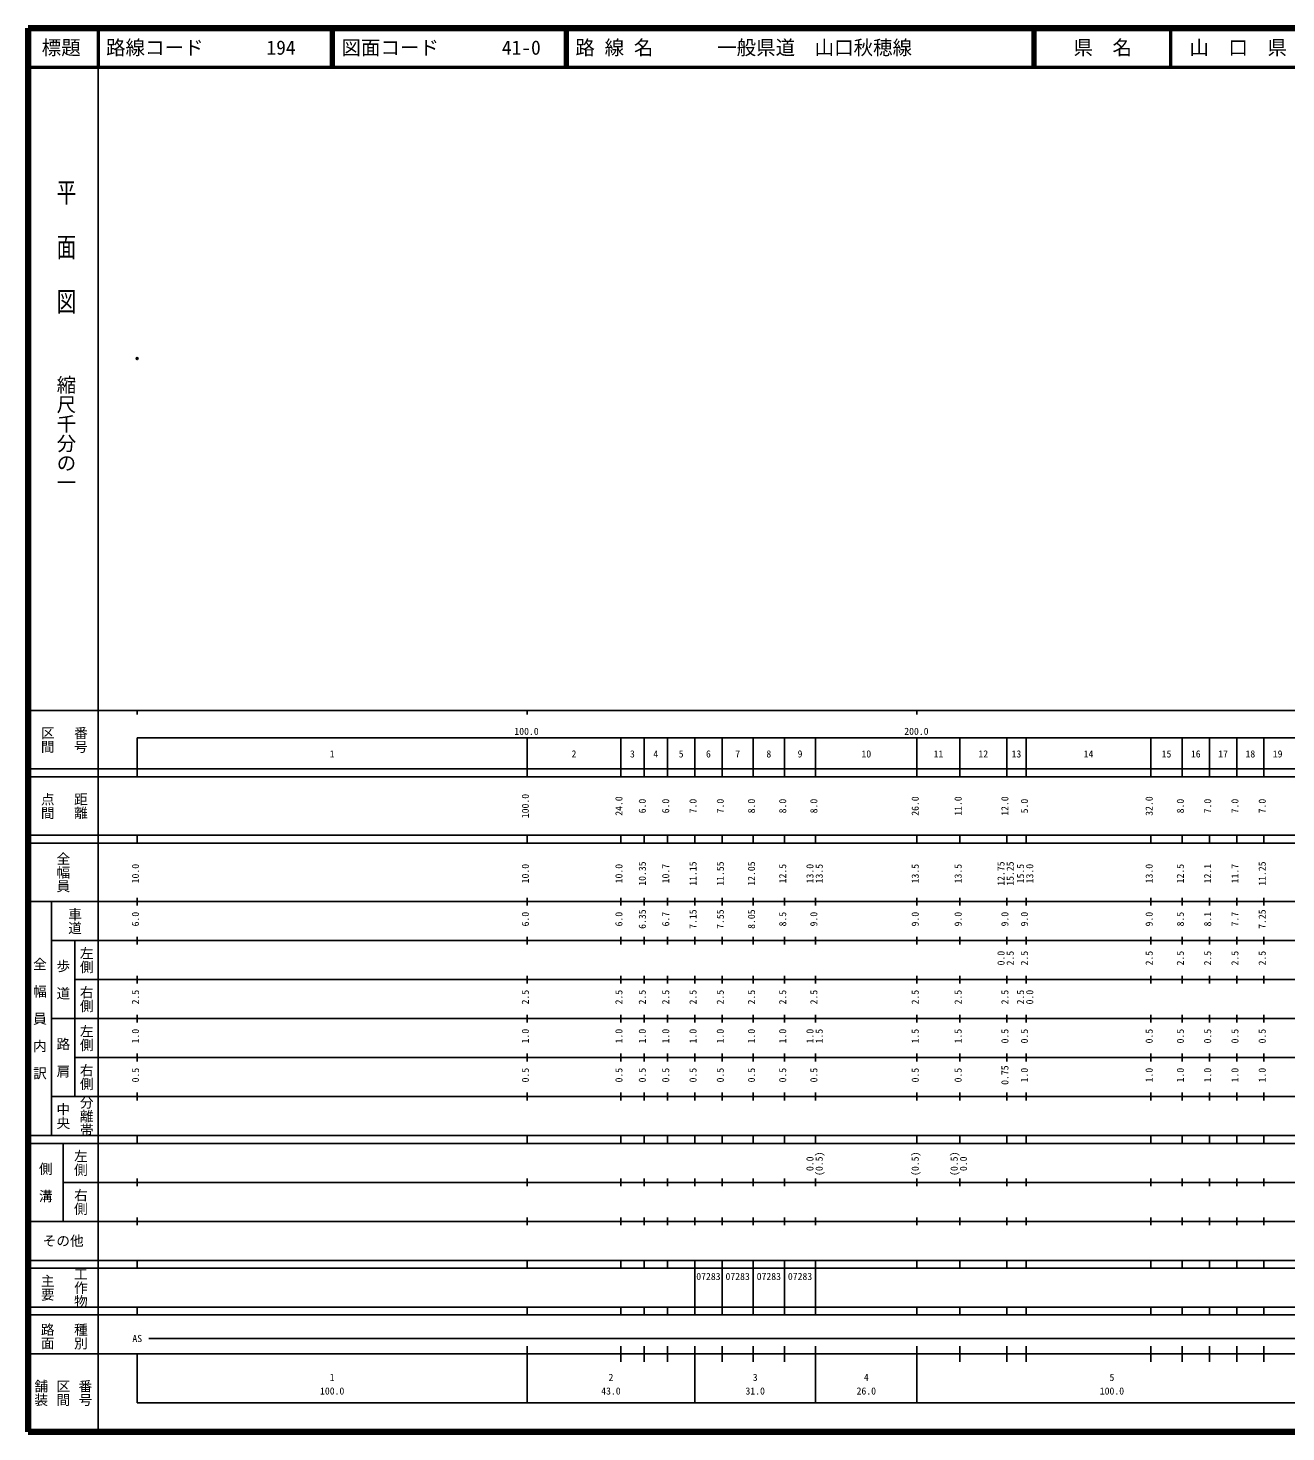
# Model space of a CAD drawing. Units: millimetres on the paper. Extents: x 40 to 680, y 20 to 380.
# Drawn here: x 40 to 362.6, y 20 to 380 of the extents above; entities that cross this region are included whole.
import ezdxf
from ezdxf.enums import TextEntityAlignment as Align

# ---------------------------------------------------------------- set-up
doc = ezdxf.new("R2010")
doc.units = ezdxf.units.MM
doc.header["$PDMODE"] = 32
doc.header["$PDSIZE"] = 0.5
doc.layers.add('M-OTRS', color=6, linetype='Continuous')
doc.layers.add('M-TTL-TXT', color=7, linetype='Continuous')
for name, color, linetype, lineweight in [('M-TTL', 2, 'Continuous', 140), ('M-TTL-BAND', 7, 'Continuous', 25), ('M-TTL-LINE', 7, 'Continuous', 50)]:
    doc.layers.add(name, color=color, linetype=linetype, lineweight=lineweight)
doc.styles.add('@ＭＳ ゴシック', font='')
doc.styles.add('ＭＳ ゴシック', font='')
doc.styles.get('@ＭＳ ゴシック').set_extended_font_data('@MS Gothic')
doc.styles.get('ＭＳ ゴシック').set_extended_font_data('MS Gothic')

msp = doc.modelspace()

# ---------------------------------------------------------------- linework, layer by layer
at = {"layer": 'M-OTRS'}
msp.add_point((67.972, 295.249), dxfattribs=at)
at = {"layer": 'M-TTL'}
for p, q in [((40, 380), (40, 20)), ((680, 380), (40, 380)), ((40, 20), (680, 20))]:
    msp.add_line(p, q, dxfattribs=at)
at = {"layer": 'M-TTL-BAND'}
for p, q in [((58, 370), (58, 20)), ((40, 205), (579, 205)), ((68, 205), (68, 204)), ((168, 205), (168, 204)), ((268, 205), (268, 204)), ((68, 198), (579, 198)), ((68, 198), (68, 188)), ((168, 188), (168, 198)), ((192, 188), (192, 198)), ((198, 188), (198, 198)), ((204, 188), (204, 198)), ((211, 188), (211, 198)), ((218, 188), (218, 198)), ((226, 188), (226, 198)), ((234, 188), (234, 198)), ((242, 188), (242, 198)), ((268, 188), (268, 198)), ((279, 188), (279, 198)), ((291, 188), (291, 198)), ((296, 188), (296, 198)), ((328, 188), (328, 198)), ((336, 188), (336, 198)), ((343, 188), (343, 198)), ((350, 188), (350, 198)), ((357, 188), (357, 198)), ((40, 190), (579, 190)), ((40, 188), (579, 188)), ((40, 173), (579, 173)), ((68, 171), (68, 173)), ((168, 171), (168, 173)), ((192, 171), (192, 173)), ((198, 171), (198, 173)), ((204, 171), (204, 173)), ((211, 171), (211, 173)), ((218, 171), (218, 173)), ((226, 171), (226, 173)), ((234, 171), (234, 173)), ((242, 171), (242, 173)), ((268, 171), (268, 173)), ((279, 171), (279, 173)), ((291, 171), (291, 173)), ((296, 171), (296, 173)), ((328, 171), (328, 173)), ((336, 171), (336, 173)), ((343, 171), (343, 173)), ((350, 171), (350, 173)), ((357, 171), (357, 173)), ((40, 171), (579, 171)), ((40, 156), (579, 156)), ((46, 96), (46, 156)), ((68, 155), (68, 157)), ((168, 155), (168, 157)), ((192, 155), (192, 157)), ((198, 155), (198, 157)), ((204, 155), (204, 157)), ((211, 155), (211, 157)), ((218, 155), (218, 157)), ((226, 155), (226, 157)), ((234, 155), (234, 157)), ((242, 155), (242, 157)), ((268, 155), (268, 157)), ((279, 155), (279, 157)), ((291, 155), (291, 157)), ((296, 155), (296, 157)), ((328, 155), (328, 157)), ((336, 155), (336, 157)), ((343, 155), (343, 157)), ((350, 155), (350, 157)), ((357, 155), (357, 157)), ((46, 146), (579, 146)), ((52, 146), (52, 106)), ((68, 145), (68, 147)), ((168, 145), (168, 147)), ((192, 145), (192, 147)), ((198, 145), (198, 147)), ((204, 145), (204, 147)), ((211, 145), (211, 147)), ((218, 145), (218, 147)), ((226, 145), (226, 147)), ((234, 145), (234, 147)), ((242, 145), (242, 147)), ((268, 145), (268, 147)), ((279, 145), (279, 147)), ((291, 145), (291, 147)), ((296, 145), (296, 147)), ((328, 145), (328, 147)), ((336, 145), (336, 147)), ((343, 145), (343, 147)), ((350, 145), (350, 147)), ((357, 145), (357, 147)), ((68, 135), (68, 137)), ((168, 135), (168, 137)), ((192, 135), (192, 137)), ((198, 135), (198, 137)), ((204, 135), (204, 137)), ((211, 135), (211, 137)), ((218, 135), (218, 137)), ((226, 135), (226, 137)), ((234, 135), (234, 137)), ((242, 135), (242, 137)), ((268, 135), (268, 137)), ((279, 135), (279, 137)), ((291, 135), (291, 137)), ((296, 135), (296, 137)), ((328, 135), (328, 137)), ((336, 135), (336, 137)), ((343, 135), (343, 137)), ((350, 135), (350, 137)), ((357, 135), (357, 137)), ((52, 136), (579, 136)), ((46, 126), (579, 126)), ((68, 125), (68, 127)), ((168, 125), (168, 127)), ((192, 125), (192, 127)), ((198, 125), (198, 127)), ((204, 125), (204, 127)), ((211, 125), (211, 127)), ((218, 125), (218, 127)), ((226, 125), (226, 127)), ((234, 125), (234, 127)), ((242, 125), (242, 127)), ((268, 125), (268, 127)), ((279, 125), (279, 127)), ((291, 125), (291, 127)), ((296, 125), (296, 127)), ((328, 125), (328, 127)), ((336, 125), (336, 127)), ((343, 125), (343, 127)), ((350, 125), (350, 127)), ((357, 125), (357, 127)), ((52, 116), (579, 116)), ((68, 115), (68, 117)), ((168, 115), (168, 117)), ((192, 115), (192, 117)), ((198, 115), (198, 117)), ((204, 115), (204, 117)), ((211, 115), (211, 117)), ((218, 115), (218, 117)), ((226, 115), (226, 117)), ((234, 115), (234, 117)), ((242, 115), (242, 117)), ((268, 115), (268, 117)), ((279, 115), (279, 117)), ((291, 115), (291, 117)), ((296, 115), (296, 117)), ((328, 115), (328, 117)), ((336, 115), (336, 117)), ((343, 115), (343, 117)), ((350, 115), (350, 117)), ((357, 115), (357, 117)), ((46, 106), (579, 106)), ((68, 105), (68, 107)), ((168, 105), (168, 107)), ((192, 105), (192, 107)), ((198, 105), (198, 107)), ((204, 105), (204, 107)), ((211, 105), (211, 107)), ((218, 105), (218, 107)), ((226, 105), (226, 107)), ((234, 105), (234, 107)), ((242, 105), (242, 107)), ((268, 105), (268, 107)), ((279, 105), (279, 107)), ((291, 105), (291, 107)), ((296, 105), (296, 107)), ((328, 105), (328, 107)), ((336, 105), (336, 107)), ((343, 105), (343, 107)), ((350, 105), (350, 107)), ((357, 105), (357, 107)), ((40, 96), (579, 96)), ((40, 94), (579, 94)), ((49, 94), (49, 74)), ((68, 94), (68, 96)), ((168, 94), (168, 96)), ((192, 94), (192, 96)), ((198, 94), (198, 96)), ((204, 94), (204, 96)), ((211, 94), (211, 96)), ((218, 94), (218, 96)), ((226, 94), (226, 96)), ((234, 94), (234, 96)), ((242, 94), (242, 96)), ((268, 94), (268, 96)), ((279, 94), (279, 96)), ((291, 94), (291, 96)), ((296, 94), (296, 96)), ((328, 94), (328, 96)), ((336, 94), (336, 96)), ((343, 94), (343, 96)), ((350, 94), (350, 96)), ((357, 94), (357, 96)), ((49, 84), (579, 84)), ((68, 83), (68, 85)), ((168, 83), (168, 85)), ((192, 83), (192, 85)), ((198, 83), (198, 85)), ((204, 83), (204, 85)), ((211, 83), (211, 85)), ((218, 83), (218, 85)), ((226, 83), (226, 85)), ((234, 83), (234, 85)), ((242, 83), (242, 85)), ((268, 83), (268, 85)), ((279, 83), (279, 85)), ((291, 83), (291, 85)), ((296, 83), (296, 85)), ((328, 83), (328, 85)), ((336, 83), (336, 85)), ((343, 83), (343, 85)), ((350, 83), (350, 85)), ((357, 83), (357, 85)), ((40, 74), (579, 74)), ((68, 73), (68, 75)), ((168, 73), (168, 75)), ((192, 73), (192, 75)), ((198, 73), (198, 75)), ((204, 73), (204, 75)), ((211, 73), (211, 75)), ((218, 73), (218, 75)), ((226, 73), (226, 75)), ((234, 73), (234, 75)), ((242, 73), (242, 75)), ((268, 73), (268, 75)), ((279, 73), (279, 75)), ((291, 73), (291, 75)), ((296, 73), (296, 75)), ((328, 73), (328, 75)), ((336, 73), (336, 75)), ((343, 73), (343, 75)), ((350, 73), (350, 75)), ((357, 73), (357, 75)), ((40, 64), (579, 64)), ((40, 62), (579, 62)), ((68, 62), (68, 64)), ((168, 62), (168, 64)), ((192, 62), (192, 64)), ((198, 62), (198, 64)), ((204, 62), (204, 64)), ((211, 62), (211, 64)), ((211, 52), (211, 62)), ((218, 62), (218, 64)), ((218, 52), (218, 62)), ((218, 52), (218, 62)), ((226, 62), (226, 64)), ((226, 52), (226, 62)), ((226, 52), (226, 62)), ((234, 62), (234, 64)), ((234, 52), (234, 62)), ((234, 52), (234, 62)), ((242, 62), (242, 64)), ((242, 52), (242, 62)), ((268, 62), (268, 64)), ((279, 62), (279, 64)), ((291, 62), (291, 64)), ((296, 62), (296, 64)), ((328, 62), (328, 64)), ((336, 62), (336, 64)), ((343, 62), (343, 64)), ((350, 62), (350, 64)), ((357, 62), (357, 64)), ((40, 52), (579, 52)), ((68, 50), (68, 52)), ((168, 50), (168, 52)), ((192, 50), (192, 52)), ((198, 50), (198, 52)), ((204, 50), (204, 52)), ((211, 50), (211, 52)), ((218, 50), (218, 52)), ((226, 50), (226, 52)), ((234, 50), (234, 52)), ((242, 50), (242, 52)), ((268, 50), (268, 52)), ((279, 50), (279, 52)), ((291, 50), (291, 52)), ((296, 50), (296, 52)), ((328, 50), (328, 52)), ((336, 50), (336, 52)), ((343, 50), (343, 52)), ((350, 50), (350, 52)), ((357, 50), (357, 52)), ((40, 50), (579, 50)), ((71, 44), (565, 44)), ((40, 40), (579, 40)), ((68, 40), (68, 27.5)), ((168, 27.5), (168, 42)), ((192, 38), (192, 42)), ((198, 38), (198, 42)), ((204, 38), (204, 42)), ((211, 27.5), (211, 42)), ((218, 38), (218, 42)), ((226, 38), (226, 42)), ((234, 38), (234, 42)), ((242, 27.5), (242, 42)), ((268, 27.5), (268, 42)), ((279, 38), (279, 42)), ((291, 38), (291, 42)), ((296, 38), (296, 42)), ((328, 38), (328, 42)), ((336, 38), (336, 42)), ((343, 38), (343, 42)), ((350, 38), (350, 42)), ((357, 38), (357, 42)), ((68, 27.5), (579, 27.5))]:
    msp.add_line(p, q, dxfattribs=at)
at = {"layer": 'M-TTL-LINE'}
for p, q in [((58, 380), (58, 370)), ((117.75, 380), (117.75, 370)), ((118.25, 380), (118.25, 370)), ((177.75, 380), (177.75, 370)), ((178.25, 380), (178.25, 370)), ((297.75, 380), (297.75, 370)), ((298.25, 380), (298.25, 370)), ((333, 380), (333, 370)), ((40, 370), (680, 370))]:
    msp.add_line(p, q, dxfattribs=at)

# ---------------------------------------------------------------- texts
at = {"layer": 'M-TTL-BAND', "style": '@ＭＳ ゴシック', "width": 1.4}
msp.add_text('平  面  図', height=3.666, rotation=270, dxfattribs=at).set_placement((49.777, 306.475), align=Align.MIDDLE_RIGHT)
at = {"layer": 'M-TTL-BAND', "style": '@ＭＳ ゴシック'}
msp.add_text('縮尺千分の一', height=3.666, rotation=270, dxfattribs=at).set_placement((49.777, 261.03), align=Align.MIDDLE_RIGHT)
for s, p in [('区間', (45, 197.5)), ('番号', (53.5, 197.5)), ('点間', (45, 180.5)), ('距離', (53.5, 180.5)), ('全幅員', (49, 163.5)), ('車道', (52, 151)), ('左側', (55, 141)), ('全\u3000幅\u3000員\u3000内\u3000訳', (43, 126)), ('歩\u3000道', (49, 136)), ('右側', (55, 131)), ('左側', (55, 121)), ('路\u3000肩', (49, 116)), ('右側', (55, 111)), ('分離帯', (55, 101)), ('中央', (49, 101)), ('左側', (53.5, 89)), ('側\u3000溝', (44.5, 84)), ('右側', (53.5, 79)), ('工作物', (53.5, 57)), ('主要', (45, 57)), ('路面', (45, 44.5)), ('種別', (53.5, 44.5)), ('舗装', (43.333, 30)), ('区間', (49, 30)), ('番号', (54.667, 30))]:
    msp.add_text(s, height=2.566, rotation=270, dxfattribs=at).set_placement(p, align=Align.MIDDLE_CENTER)
at = {"layer": 'M-TTL-BAND', "style": 'ＭＳ ゴシック'}
for s, p in [('100.0', (167.844, 198.195)), ('200.0', (267.844, 198.195)), ('1', (118, 192.405)), ('2', (180, 192.405)), ('3', (195, 192.405)), ('4', (201, 192.405)), ('5', (207.5, 192.405)), ('6', (214.5, 192.405)), ('7', (222, 192.405)), ('8', (230, 192.405)), ('9', (238, 192.405)), ('10', (255, 192.405)), ('11', (273.5, 192.405)), ('12', (285, 192.405)), ('13', (293.5, 192.405)), ('14', (312, 192.405)), ('15', (332, 192.405)), ('16', (339.5, 192.405)), ('17', (346.5, 192.405)), ('18', (353.5, 192.405)), ('19', (360.5, 192.405)), ('07283', (214.5, 58.405)), ('07283', (222, 58.405)), ('07283', (230, 58.405)), ('07283', (238, 58.405)), ('AS', (68, 42.5)), ('1', (118, 32.523)), ('2', (189.5, 32.523)), ('3', (226.5, 32.523)), ('4', (255, 32.523)), ('5', (318, 32.523)), ('100.0', (118, 29.033)), ('43.0', (189.5, 29.033)), ('31.0', (226.5, 29.033)), ('26.0', (255, 29.033)), ('100.0', (318, 29.033))]:
    msp.add_text(s, height=1.833, dxfattribs=at).set_placement(p, align=Align.BOTTOM_CENTER)
for s, p in [('100.0', (169, 180.5)), ('24.0', (193, 180.5)), ('6.0', (199, 180.5)), ('6.0', (205, 180.5)), ('7.0', (212, 180.5)), ('7.0', (219, 180.5)), ('8.0', (227, 180.5)), ('8.0', (235, 180.5)), ('8.0', (243, 180.5)), ('26.0', (269, 180.5)), ('11.0', (280, 180.5)), ('12.0', (292, 180.5)), ('5.0', (297, 180.5)), ('32.0', (329, 180.5)), ('8.0', (337, 180.5)), ('7.0', (344, 180.5)), ('7.0', (351, 180.5)), ('7.0', (358, 180.5)), ('10.35', (199, 163.174)), ('11.15', (212, 163.174)), ('11.55', (219, 163.174)), ('12.05', (227, 163.174)), ('12.75', (291, 163.174)), ('15.25', (293.37, 163.174)), ('11.25', (358, 163.174)), ('10.0', (69, 163.174)), ('10.0', (169, 163.174)), ('10.0', (193, 163.174)), ('10.7', (205, 163.174)), ('12.5', (235, 163.174)), ('13.0', (242, 163.174)), ('13.5', (244.37, 163.174)), ('13.5', (269, 163.174)), ('13.5', (280, 163.174)), ('15.5', (296, 163.174)), ('13.0', (298.37, 163.174)), ('13.0', (329, 163.174)), ('12.5', (337, 163.174)), ('12.1', (344, 163.174)), ('11.7', (351, 163.174)), ('6.0', (69, 151.5)), ('6.0', (169, 151.5)), ('6.0', (193, 151.5)), ('6.35', (199, 151.5)), ('6.7', (205, 151.5)), ('7.15', (212, 151.5)), ('7.55', (219, 151.5)), ('8.05', (227, 151.5)), ('8.5', (235, 151.5)), ('9.0', (243, 151.5)), ('9.0', (269, 151.5)), ('9.0', (280, 151.5)), ('9.0', (292, 151.5)), ('9.0', (297, 151.5)), ('9.0', (329, 151.5)), ('8.5', (337, 151.5)), ('8.1', (344, 151.5)), ('7.7', (351, 151.5)), ('7.25', (358, 151.5)), ('0.0', (291, 141.5)), ('2.5', (293.37, 141.5)), ('2.5', (297, 141.5)), ('2.5', (329, 141.5)), ('2.5', (337, 141.5)), ('2.5', (344, 141.5)), ('2.5', (351, 141.5)), ('2.5', (358, 141.5)), ('2.5', (69, 131.5)), ('2.5', (169, 131.5)), ('2.5', (193, 131.5)), ('2.5', (199, 131.5)), ('2.5', (205, 131.5)), ('2.5', (212, 131.5)), ('2.5', (219, 131.5)), ('2.5', (227, 131.5)), ('2.5', (235, 131.5)), ('2.5', (243, 131.5)), ('2.5', (269, 131.5)), ('2.5', (280, 131.5)), ('2.5', (292, 131.5)), ('2.5', (296, 131.5)), ('0.0', (298.37, 131.5)), ('1.0', (69, 121.5)), ('1.0', (169, 121.5)), ('1.0', (193, 121.5)), ('1.0', (199, 121.5)), ('1.0', (205, 121.5)), ('1.0', (212, 121.5)), ('1.0', (219, 121.5)), ('1.0', (227, 121.5)), ('1.0', (235, 121.5)), ('1.0', (242, 121.5)), ('1.5', (244.37, 121.5)), ('1.5', (269, 121.5)), ('1.5', (280, 121.5)), ('0.5', (292, 121.5)), ('0.5', (297, 121.5)), ('0.5', (329, 121.5)), ('0.5', (337, 121.5)), ('0.5', (344, 121.5)), ('0.5', (351, 121.5)), ('0.5', (358, 121.5)), ('0.5', (69, 111.5)), ('0.5', (169, 111.5)), ('0.5', (193, 111.5)), ('0.5', (199, 111.5)), ('0.5', (205, 111.5)), ('0.5', (212, 111.5)), ('0.5', (219, 111.5)), ('0.5', (227, 111.5)), ('0.5', (235, 111.5)), ('0.5', (243, 111.5)), ('0.5', (269, 111.5)), ('0.5', (280, 111.5)), ('0.75', (292, 111.5)), ('1.0', (297, 111.5)), ('1.0', (329, 111.5)), ('1.0', (337, 111.5)), ('1.0', (344, 111.5)), ('1.0', (351, 111.5)), ('1.0', (358, 111.5)), ('0.0', (242, 88.764)), ('(0.5)', (244.37, 88.764)), ('(0.5)', (269, 88.764)), ('(0.5)', (279, 88.764)), ('0.0', (281.37, 88.764))]:
    msp.add_text(s, height=1.833, rotation=90, dxfattribs=at).set_placement(p, align=Align.BOTTOM_CENTER)
msp.add_text('その他', height=2.566, dxfattribs=at).set_placement((49, 69), align=Align.MIDDLE_CENTER)
at = {"layer": 'M-TTL-TXT', "style": 'ＭＳ ゴシック'}
for s, p in [('標題', (48.5, 375)), ('県\u3000名', (315.625, 375)), ('山\u3000口\u3000県', (350.375, 375))]:
    msp.add_text(s, height=3.666, dxfattribs=at).set_placement(p, align=Align.MIDDLE_CENTER)
for s, p in [('路線コード', (60, 375)), ('194', (101.142, 375)), ('図面コード', (120.38, 375)), ('41-0', (161.521, 375)), ('路 線 名', (180.38, 375)), ('一般県道\u3000山口秋穂線', (216.734, 375))]:
    msp.add_text(s, height=3.666, dxfattribs=at).set_placement(p, align=Align.MIDDLE_LEFT)

doc.saveas('drawing.dxf')
